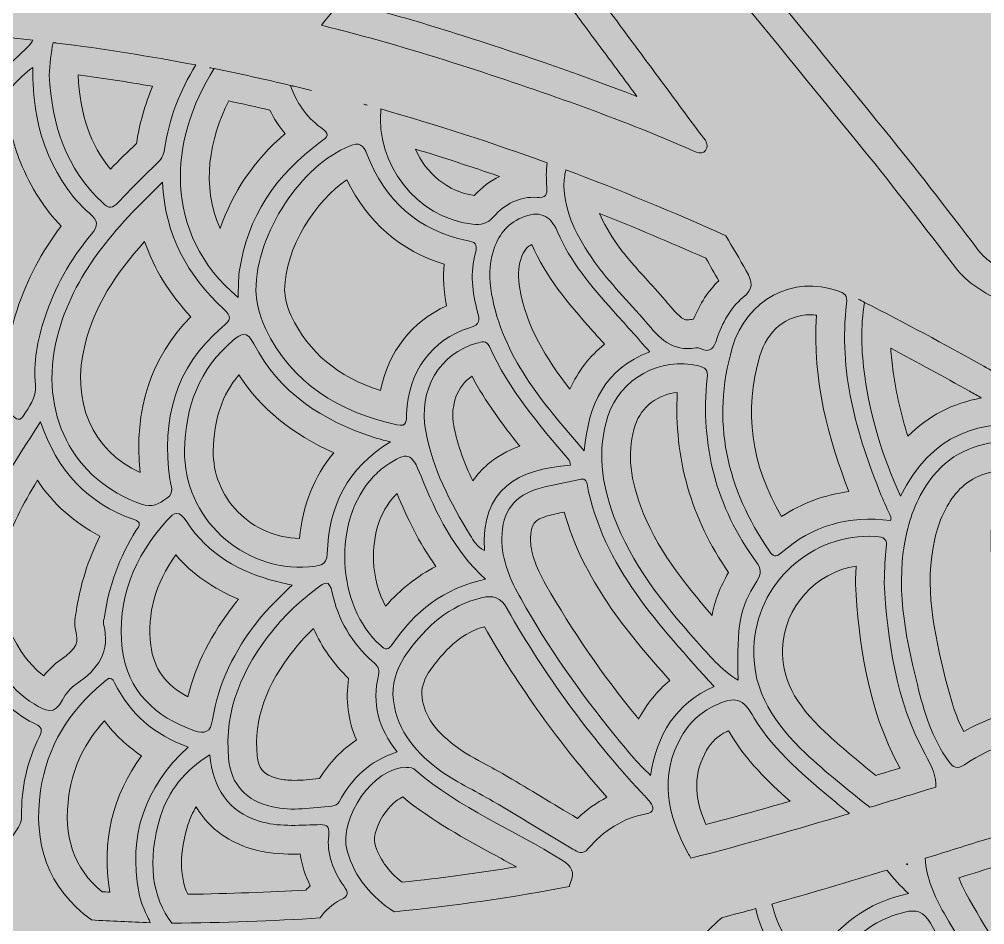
# Model space of a CAD drawing. Extents: x 140 to 2861, y -2860 to -140.
# Drawn here: x 664 to 1202, y -1468 to -963 of the extents above; entities that cross this region are included whole.
import ezdxf

# ---------------------------------------------------------------- set-up
doc = ezdxf.new("R2010")
doc.units = 0
doc.header["$MEASUREMENT"] = 0
doc.layers.add('Layer 1', color=7, linetype='Continuous')

# ---------------------------------------------------------------- blocks, each defined once
blk = doc.blocks.new('block 3')
at = {"layer": 'Layer 1', "lineweight": 0}
for points, knots in [([(1245.05, -802.22), (1258.26, -782), (1254.82, -757.14), (1237.07, -744.4), (1230.6, -739.76), (1223.27, -737.31), (1215.87, -737.31), (1209.49, -737.31), (1203.24, -739.11), (1197.4, -742.53), (1197.72, -742.06), (1198.09, -741.6), (1198.5, -741.13), (1207.3, -731.17), (1219.11, -726.33), (1234.6, -726.33), (1236.4, -726.33), (1238.27, -726.4), (1240.14, -726.52), (1265.42, -728.29), (1288.8, -739.07), (1311.62, -759.49), (1347.2, -791.31), (1370.95, -834.49), (1384.09, -891.32), (1354.89, -895.81), (1331.9, -906.9), (1313.92, -925.14), (1298.58, -940.72), (1287.14, -960.19), (1278.95, -984.65), (1265.64, -1024.4), (1270.2, -1065.29), (1292.9, -1109.63), (1304.15, -1131.66), (1319.16, -1151.1), (1333.66, -1169.91), (1335.31, -1172.04), (1336.95, -1174.17), (1338.61, -1176.33), (1337.76, -1176.61), (1336.91, -1176.91), (1336.06, -1177.21), (1335.46, -1177.43), (1334.75, -1177.69), (1334.12, -1177.89), (1331.6, -1176.1), (1329.12, -1174.57), (1326.71, -1173.08), (1324.45, -1171.68), (1322.33, -1170.37), (1320.51, -1169.04), (1290.29, -1146.96), (1257.19, -1126.53), (1219.36, -1106.58), (1209.94, -1101.58), (1203.43, -1097.87), (1198.91, -1091.98), (1180.04, -1067.27), (1164.24, -1046.7), (1147.2, -1025.71), (1094.67, -961.12), (1041.46, -896.07), (991, -834.45), (1033.22, -802.73), (1078.77, -775.05), (1126.91, -751.84), (1127.35, -773.42), (1135.97, -794.38), (1151.65, -809.37), (1163.81, -821.03), (1179.78, -827.46), (1196.6, -827.46), (1216.7, -827.46), (1234.82, -818.01), (1245.05, -802.22)], [0, 0, 0, 0, 1, 1, 1, 2, 2, 2, 3, 3, 3, 4, 4, 4, 5, 5, 5, 6, 6, 6, 7, 7, 7, 8, 8, 8, 9, 9, 9, 10, 10, 10, 11, 11, 11, 12, 12, 12, 13, 13, 13, 14, 14, 14, 15, 15, 15, 16, 16, 16, 17, 17, 17, 18, 18, 18, 19, 19, 19, 20, 20, 20, 21, 21, 21, 22, 22, 22, 23, 23, 23, 24, 24, 24, 25, 25, 25, 25]), ([(966.8, -949.9), (972.33, -957.35), (977.87, -964.8), (983.4, -972.25), (991.73, -983.46), (1000.21, -994.87), (1008.7, -1006.33), (973.24, -992.54), (938.93, -981.18), (911.21, -972.31), (894.68, -967.01), (877.85, -962.04), (860.95, -957.43), (865.96, -951.47), (871.03, -945.62), (876.11, -939.92), (891.03, -923.21), (906.86, -906.96), (923.33, -891.44), (923.33, -891.44), (933.86, -905.61), (933.86, -905.61), (944.84, -920.38), (955.82, -935.15), (966.8, -949.9)], [0, 0, 0, 0, 1, 1, 1, 2, 2, 2, 3, 3, 3, 4, 4, 4, 5, 5, 5, 6, 6, 6, 7, 7, 7, 8, 8, 8, 8]), ([(729.72, -1032.57), (724.71, -1037.26), (719.85, -1042.03), (715.19, -1046.81), (704.13, -1033.33), (698.36, -1016.41), (697.2, -994.41), (697.2, -994.34), (697.21, -994.27), (697.21, -994.2), (710.98, -996.08), (724.85, -998.23), (738.71, -1000.63), (734.43, -1010.88), (731.42, -1021.57), (729.72, -1032.57)], [0, 0, 0, 0, 1, 1, 1, 2, 2, 2, 3, 3, 3, 4, 4, 4, 5, 5, 5, 5]), ([(776.39, -1079.92), (765.61, -1056.11), (770.48, -1029.69), (781.17, -1008.8), (788.8, -1010.41), (796.43, -1012.1), (803.99, -1013.86), (806.43, -1018.75), (809.29, -1023.1), (812.62, -1026.98), (795.3, -1042.06), (783.18, -1059.77), (776.39, -1079.92)], [0, 0, 0, 0, 1, 1, 1, 2, 2, 2, 3, 3, 3, 4, 4, 4, 4]), ([(663.22, -1125.16), (659.19, -1137.4), (657.18, -1148.84), (657.12, -1159.86), (646.55, -1148.48), (639.82, -1134.22), (636.69, -1116.64), (631.45, -1087.23), (638.9, -1058.8), (660.09, -1027.75), (661.4, -1032.9), (663.01, -1037.82), (664.95, -1042.59), (670.95, -1057.25), (678.46, -1069.09), (687.78, -1078.53), (676.95, -1092.76), (668.7, -1108.42), (663.22, -1125.16)], [0, 0, 0, 0, 1, 1, 1, 2, 2, 2, 3, 3, 3, 4, 4, 4, 5, 5, 5, 6, 6, 6, 6]), ([(917.96, -1061.49), (903.4, -1059.56), (891, -1049.08), (885.2, -1035.63), (900.68, -1040.35), (916.35, -1045.46), (932.09, -1050.9), (926.98, -1053.41), (922.24, -1056.95), (917.96, -1061.49)], [0, 0, 0, 0, 1, 1, 1, 2, 2, 2, 3, 3, 3, 3]), ([(902.61, -1123), (883.32, -1131.63), (870.01, -1148.74), (865.73, -1170.25), (841.79, -1162.45), (825.83, -1149.02), (815.99, -1128.6), (813.42, -1123.31), (812.4, -1117.22), (812.33, -1114.34), (812.37, -1090.7), (829.92, -1064.09), (846.98, -1052.75), (858.41, -1076.31), (876.94, -1092.38), (901.25, -1099.83), (900.51, -1107.06), (900.96, -1114.67), (902.61, -1123)], [0, 0, 0, 0, 1, 1, 1, 2, 2, 2, 3, 3, 3, 4, 4, 4, 5, 5, 5, 6, 6, 6, 6]), ([(1040.25, -1130.41), (1039.65, -1130.47), (1039.05, -1130.56), (1038.47, -1130.67), (1037.85, -1130.79), (1037.28, -1130.85), (1036.79, -1130.85), (1034.07, -1130.85), (1031.21, -1127.97), (1025.79, -1121.49), (1022.14, -1117.15), (1018.36, -1113), (1014.71, -1108.99), (1008.56, -1102.24), (1002.75, -1095.87), (997.88, -1088.99), (993.41, -1082.68), (990.04, -1076.88), (987.74, -1071.53), (1007.52, -1079.34), (1027.36, -1087.68), (1047.02, -1096.44), (1049.44, -1100.52), (1051.92, -1104.74), (1054.31, -1108.98), (1048.47, -1114.66), (1043.76, -1121.85), (1040.25, -1130.41)], [0, 0, 0, 0, 1, 1, 1, 2, 2, 2, 3, 3, 3, 4, 4, 4, 5, 5, 5, 6, 6, 6, 7, 7, 7, 8, 8, 8, 9, 9, 9, 9]), ([(731.79, -1215.94), (705.06, -1203.65), (693.05, -1176.24), (701.08, -1144.38), (706.43, -1123.17), (717.79, -1105.5), (734.27, -1087.18), (739.46, -1102.27), (748.03, -1116.19), (760.1, -1129.18), (737.73, -1151.63), (728.23, -1180.77), (731.79, -1215.94)], [0, 0, 0, 0, 1, 1, 1, 2, 2, 2, 3, 3, 3, 4, 4, 4, 4]), ([(971.33, -1169.45), (957.93, -1152.35), (947.15, -1134.62), (943.42, -1113.48), (942.28, -1107.05), (942.45, -1101.84), (943.92, -1097.12), (945.6, -1091.79), (947.82, -1089.9), (950.05, -1088.83), (957.97, -1106.97), (969.88, -1121.13), (983.48, -1136.42), (983.5, -1136.44), (983.53, -1136.47), (983.55, -1136.5), (985.91, -1139.12), (988.25, -1141.72), (990.66, -1144.42), (982.33, -1150.96), (975.9, -1159.27), (971.33, -1169.45)], [0, 0, 0, 0, 1, 1, 1, 2, 2, 2, 3, 3, 3, 4, 4, 4, 5, 5, 5, 6, 6, 6, 7, 7, 7, 7]), ([(1126.82, -1226.54), (1113.31, -1228.2), (1100.73, -1232.85), (1089.23, -1240.44), (1072.12, -1211.03), (1068.18, -1181.62), (1077.15, -1150.87), (1081.27, -1136.76), (1092.05, -1127.99), (1105.28, -1127.99), (1106.45, -1127.99), (1107.63, -1128.06), (1108.82, -1128.2), (1106.16, -1165.02), (1115.81, -1198.16), (1126.82, -1226.54)], [0, 0, 0, 0, 1, 1, 1, 2, 2, 2, 3, 3, 3, 4, 4, 4, 5, 5, 5, 5]), ([(1159.7, -1195.6), (1155.85, -1183.72), (1153.14, -1171.93), (1151.48, -1160), (1150.82, -1155.27), (1150.38, -1150.84), (1150.15, -1146.64), (1164.8, -1154.37), (1179.51, -1162.38), (1194.09, -1170.58), (1196.28, -1171.81), (1198.48, -1173.06), (1200.71, -1174.33), (1184.68, -1177.21), (1170.98, -1184.32), (1159.7, -1195.6)], [0, 0, 0, 0, 1, 1, 1, 2, 2, 2, 3, 3, 3, 4, 4, 4, 5, 5, 5, 5]), ([(820.59, -1252.62), (807.88, -1252.46), (795.42, -1247.08), (786.33, -1237.82), (777.22, -1228.54), (772.33, -1216.46), (772.56, -1203.79), (772.87, -1186.34), (777.54, -1172.42), (786.81, -1161.52), (799.07, -1180.22), (816.53, -1194.54), (839.69, -1204.87), (828.76, -1217.98), (822.37, -1233.94), (820.59, -1252.62)], [0, 0, 0, 0, 1, 1, 1, 2, 2, 2, 3, 3, 3, 4, 4, 4, 5, 5, 5, 5]), ([(925.57, -1211.29), (922.33, -1214.05), (919.53, -1217.12), (917.16, -1220.5), (912.58, -1211), (908.71, -1200.73), (906.65, -1189.87), (904.45, -1178.21), (908.61, -1167.62), (916.78, -1162.24), (924.33, -1176.45), (933.65, -1189.13), (943.41, -1201.16), (936.49, -1203.68), (930.57, -1207.04), (925.57, -1211.29)], [0, 0, 0, 0, 1, 1, 1, 2, 2, 2, 3, 3, 3, 4, 4, 4, 5, 5, 5, 5]), ([(1059.75, -1271.61), (1054.89, -1279.92), (1052.09, -1286.95), (1050.56, -1295.53), (1034.85, -1277.47), (1019.29, -1257.84), (1010.68, -1234.48), (1004.29, -1217.16), (1003.35, -1202.83), (1007.73, -1189.4), (1011.01, -1179.31), (1020.48, -1172.1), (1031.16, -1171.32), (1029.26, -1207.8), (1038.85, -1241.47), (1059.75, -1271.61)], [0, 0, 0, 0, 1, 1, 1, 2, 2, 2, 3, 3, 3, 4, 4, 4, 5, 5, 5, 5]), ([(1209.24, -1285.74), (1213, -1305.96), (1217.41, -1327.12), (1225.82, -1347.56), (1213.64, -1349.8), (1201.94, -1354.02), (1190.81, -1360.2), (1186.08, -1351.45), (1183.28, -1341.31), (1180.48, -1330.2), (1174.26, -1305.24), (1168.7, -1278.71), (1174.66, -1252.79), (1176.99, -1242.71), (1180.77, -1234.54), (1186.19, -1227.84), (1192.61, -1219.96), (1201.1, -1215.7), (1212.65, -1214.62), (1202.9, -1241.5), (1205.93, -1267.75), (1209.24, -1285.74)], [0, 0, 0, 0, 1, 1, 1, 2, 2, 2, 3, 3, 3, 4, 4, 4, 5, 5, 5, 6, 6, 6, 7, 7, 7, 7]), ([(696.12, -1293.63), (696.12, -1293.63), (696.08, -1293.82), (696.08, -1293.82), (695.63, -1295.72), (694.69, -1299.65), (695.95, -1304.37), (697.27, -1309.52), (697.39, -1313.71), (687.22, -1320.53), (683.8, -1322.85), (680.65, -1325.86), (678.09, -1329.19), (659.05, -1314.83), (648.59, -1283.78), (655.52, -1260.44), (659.67, -1246.5), (666.54, -1233.4), (674.51, -1220.22), (683.53, -1233.56), (695.19, -1243.95), (709.42, -1251.31), (702.82, -1264.37), (698.37, -1278.55), (696.12, -1293.63)], [0, 0, 0, 0, 1, 1, 1, 2, 2, 2, 3, 3, 3, 4, 4, 4, 5, 5, 5, 6, 6, 6, 7, 7, 7, 8, 8, 8, 8]), ([(868.61, -1290.33), (864.66, -1283.22), (862.25, -1274.45), (861.87, -1265.16), (861.28, -1250.87), (865.6, -1237.43), (873.41, -1229.21), (873.98, -1228.62), (874.52, -1228.09), (875.03, -1227.61), (880.47, -1240.73), (887.01, -1254.86), (896.67, -1268.21), (886.26, -1273.56), (876.95, -1280.9), (868.61, -1290.33)], [0, 0, 0, 0, 1, 1, 1, 2, 2, 2, 3, 3, 3, 4, 4, 4, 5, 5, 5, 5]), ([(1009.63, -1353.26), (1009.39, -1352.97), (1009.16, -1352.68), (1008.92, -1352.39), (989.49, -1328.7), (972.35, -1303.83), (957.98, -1278.45), (951.8, -1267.58), (949.31, -1260.1), (949.38, -1252.62), (949.44, -1244.83), (951.57, -1242.01), (958.83, -1240.08), (961.84, -1239.28), (964.92, -1238.6), (968.13, -1237.92), (978.84, -1275.66), (1002.6, -1304.45), (1027.04, -1331.69), (1019.87, -1337.66), (1014.06, -1344.86), (1009.63, -1353.26)], [0, 0, 0, 0, 1, 1, 1, 2, 2, 2, 3, 3, 3, 4, 4, 4, 5, 5, 5, 6, 6, 6, 7, 7, 7, 7]), ([(786.67, -1286.46), (785.97, -1287.31), (785.27, -1288.17), (784.58, -1289.05), (771.37, -1305.93), (762.74, -1322.97), (758.39, -1340.83), (746.07, -1334.42), (739.29, -1325), (737.76, -1312.21), (735.62, -1294.51), (740.3, -1277.59), (751.67, -1261.79), (760.84, -1272.35), (772.55, -1280.6), (786.67, -1286.46)], [0, 0, 0, 0, 1, 1, 1, 2, 2, 2, 3, 3, 3, 4, 4, 4, 5, 5, 5, 5]), ([(1130.46, -1278.12), (1132.27, -1309.72), (1136.63, -1346.59), (1155.21, -1380.43), (1155.24, -1380.47), (1155.26, -1380.52), (1155.29, -1380.56), (1154.26, -1380.88), (1145.31, -1383.62), (1141.86, -1384.67), (1131.7, -1376.6), (1122.37, -1368.92), (1113.53, -1360.58), (1096.34, -1344.37), (1089.25, -1330.48), (1089.81, -1314.14), (1090.6, -1290.81), (1108.41, -1271.41), (1130.84, -1267.97), (1130.82, -1268.39), (1130.8, -1268.82), (1130.78, -1269.26), (1130.7, -1271.39), (1130.6, -1273.72), (1130.46, -1276.31), (1130.42, -1276.91), (1130.42, -1277.52), (1130.46, -1278.12)], [0, 0, 0, 0, 1, 1, 1, 2, 2, 2, 3, 3, 3, 4, 4, 4, 5, 5, 5, 6, 6, 6, 7, 7, 7, 8, 8, 8, 9, 9, 9, 9]), ([(907.32, -1368.2), (895.04, -1358.88), (889.45, -1350.19), (888.72, -1339.19), (888.78, -1334.64), (890.4, -1330.28), (893.76, -1325.56), (903.08, -1312.54), (912.37, -1305.12), (923.63, -1301.8), (942.65, -1335.24), (965.61, -1367.16), (991.96, -1396.82), (986.09, -1399.85), (980.59, -1403.79), (975.5, -1408.6), (961.68, -1400.26), (948.92, -1392.63), (936.69, -1385.37), (932.83, -1383.08), (928.97, -1381), (925.23, -1378.99), (918.73, -1375.49), (912.58, -1372.19), (907.32, -1368.2)], [0, 0, 0, 0, 1, 1, 1, 2, 2, 2, 3, 3, 3, 4, 4, 4, 5, 5, 5, 6, 6, 6, 7, 7, 7, 8, 8, 8, 8]), ([(852.38, -1364.9), (844.26, -1370.33), (837.38, -1377.5), (831.79, -1386.35), (831.67, -1386.37), (831.56, -1386.38), (831.45, -1386.39), (826.56, -1386.91), (821.94, -1387.41), (817.61, -1387.41), (814.37, -1387.41), (811.57, -1387.13), (809.03, -1386.55), (799.83, -1384.46), (797.67, -1380.28), (797.05, -1373.76), (795.08, -1353.42), (801.81, -1334.37), (818.19, -1313.85), (821.22, -1310.06), (824.64, -1306.39), (828.48, -1302.78), (833.01, -1313.24), (839.54, -1322.58), (848.01, -1330.67), (846.14, -1342.52), (847.61, -1353.97), (852.38, -1364.9)], [0, 0, 0, 0, 1, 1, 1, 2, 2, 2, 3, 3, 3, 4, 4, 4, 5, 5, 5, 6, 6, 6, 7, 7, 7, 8, 8, 8, 9, 9, 9, 9]), ([(714.84, -1449.74), (713.42, -1449.66), (711.99, -1449.59), (710.56, -1449.51), (694.72, -1436.45), (688.69, -1418.7), (692.13, -1395.4), (694.44, -1379.83), (701.06, -1366.07), (711.88, -1354.33), (717.63, -1361.96), (724.55, -1368.46), (732.61, -1373.78), (716.2, -1395.9), (710.23, -1421.35), (714.84, -1449.74)], [0, 0, 0, 0, 1, 1, 1, 2, 2, 2, 3, 3, 3, 4, 4, 4, 5, 5, 5, 5]), ([(1058.58, -1360.32), (1058.98, -1360.13), (1059.34, -1359.96), (1059.68, -1359.81), (1059.89, -1360.15), (1060.11, -1360.52), (1060.36, -1360.92), (1069.55, -1376.27), (1081.57, -1388.15), (1093.99, -1399.01), (1077.33, -1403.85), (1061.92, -1408.16), (1047.09, -1412.1), (1040.14, -1396.07), (1040.34, -1383.05), (1047.5, -1370.69), (1050.26, -1365.93), (1053.88, -1362.54), (1058.58, -1360.32)], [0, 0, 0, 0, 1, 1, 1, 2, 2, 2, 3, 3, 3, 4, 4, 4, 5, 5, 5, 6, 6, 6, 6]), ([(930.34, -1429.53), (934.14, -1431.58), (937.85, -1433.59), (941.5, -1435.61), (920.91, -1439.04), (899.82, -1441.86), (877.74, -1444.14), (869.79, -1437.92), (864.93, -1430.93), (862.58, -1422.46), (861.63, -1419.04), (863.72, -1411.46), (868.87, -1404.69), (872.49, -1399.93), (876.03, -1397.55), (878.16, -1396.67), (894.58, -1410.17), (912.74, -1420), (930.34, -1429.53)], [0, 0, 0, 0, 1, 1, 1, 2, 2, 2, 3, 3, 3, 4, 4, 4, 5, 5, 5, 6, 6, 6, 6]), ([(763, -1402.15), (770.9, -1415.54), (782.88, -1422.16), (793.27, -1425.41), (802.04, -1428.16), (810.44, -1428.52), (816.77, -1428.52), (818.22, -1428.52), (819.65, -1428.49), (821.07, -1428.46), (821.85, -1434.44), (823.72, -1440.39), (826.65, -1446.26), (825.8, -1446.99), (824.98, -1447.76), (824.2, -1448.54), (803.62, -1449.75), (781.93, -1450.53), (758.34, -1450.92), (753.64, -1440.7), (753.65, -1427.49), (758.46, -1412.2), (759.61, -1408.56), (761.11, -1405.22), (763, -1402.15)], [0, 0, 0, 0, 1, 1, 1, 2, 2, 2, 3, 3, 3, 4, 4, 4, 5, 5, 5, 6, 6, 6, 7, 7, 7, 8, 8, 8, 8]), ([(1255.66, -1498.74), (1247.65, -1502.88), (1239.72, -1507.07), (1231.9, -1511.28), (1217.67, -1492.52), (1204.87, -1473.16), (1193.77, -1453.57), (1191.27, -1449.18), (1189.38, -1445.32), (1188.03, -1441.79), (1189.17, -1441.43), (1190.31, -1441.08), (1191.45, -1440.72), (1198.21, -1438.61), (1204.97, -1436.51), (1211.73, -1434.41), (1222.71, -1458.99), (1239.15, -1479.9), (1255.66, -1498.74)], [0, 0, 0, 0, 1, 1, 1, 2, 2, 2, 3, 3, 3, 4, 4, 4, 5, 5, 5, 6, 6, 6, 6])]:
    blk.add_open_spline(points, degree=3, knots=knots, dxfattribs=at)
blk = doc.blocks.new('block 5')
at = {"layer": 'Layer 1', "lineweight": 0}
for points, knots in [([(1162.72, -797.82), (1183.43, -817.68), (1217.36, -815.53), (1231.65, -793.48), (1240.26, -780.3), (1238.61, -765.2), (1227.73, -757.4), (1217.24, -749.87), (1205.1, -752.75), (1195.08, -765.97), (1191, -771.31), (1188.81, -770.12), (1185.51, -765.66), (1177.21, -754.55), (1177.21, -741.07), (1186.51, -730.54), (1201.07, -714.06), (1220.43, -709.14), (1241.26, -710.56), (1272.65, -712.75), (1299.31, -727.01), (1322.29, -747.56), (1366.36, -786.98), (1389.22, -838.08), (1401.28, -894.95), (1403.28, -904.4), (1397.75, -905.63), (1390.95, -906.51), (1365.98, -909.66), (1343.38, -918.04), (1325.32, -936.37), (1310.42, -951.51), (1300.85, -969.64), (1294.13, -989.73), (1280.83, -1029.42), (1288.98, -1066.85), (1307.15, -1102.35), (1319.02, -1125.59), (1335.62, -1146.15), (1351.57, -1166.94), (1365.13, -1184.53), (1364.86, -1184.69), (1344.19, -1191.33), (1338.2, -1193.25), (1332.47, -1196.56), (1326.13, -1191.87), (1321.33, -1188.26), (1315.91, -1185.49), (1311.07, -1181.96), (1279.56, -1158.94), (1246.33, -1138.89), (1211.87, -1120.71), (1202.38, -1115.68), (1193.04, -1110.61), (1186.2, -1101.7), (1169.29, -1079.56), (1152.35, -1057.43), (1134.79, -1035.8), (1079.4, -967.7), (1023.79, -899.75), (968.16, -831.81), (1023.07, -788.77), (1083.42, -752.84), (1147.75, -724.65), (1138, -749.14), (1142.95, -778.91), (1162.72, -797.82)], [0, 0, 0, 0, 1, 1, 1, 2, 2, 2, 3, 3, 3, 4, 4, 4, 5, 5, 5, 6, 6, 6, 7, 7, 7, 8, 8, 8, 9, 9, 9, 10, 10, 10, 11, 11, 11, 12, 12, 12, 13, 13, 13, 14, 14, 14, 15, 15, 15, 16, 16, 16, 17, 17, 17, 18, 18, 18, 19, 19, 19, 20, 20, 20, 21, 21, 21, 22, 22, 22, 22]), ([(925.56, -867.63), (943.59, -891.88), (961.61, -916.13), (979.64, -940.36), (1000.66, -968.68), (1021.72, -996.92), (1042.62, -1025.31), (1045.04, -1028.62), (1049.88, -1032.65), (1046.96, -1036.42), (1044.5, -1039.61), (1039.47, -1036.26), (1035.86, -1034.69), (993.59, -1016.55), (950.14, -1001.57), (906.34, -987.54), (881.99, -979.75), (857.49, -972.79), (832.85, -966.63), (842.91, -953.87), (853.34, -941.4), (864.18, -929.26), (883.56, -907.55), (904.06, -887), (925.56, -867.63)], [0, 0, 0, 0, 1, 1, 1, 2, 2, 2, 3, 3, 3, 4, 4, 4, 5, 5, 5, 6, 6, 6, 7, 7, 7, 8, 8, 8, 8]), ([(668.31, -979.59), (647.76, -998.11), (631.66, -1019.97), (621.09, -1045.56), (618.36, -1052.17), (616.06, -1052.05), (611.33, -1047.75), (590.97, -1029.23), (586.47, -1005.41), (590.01, -979.82), (590.55, -976.06), (591.24, -972.37), (592.08, -968.76), (618.71, -969.76), (645.34, -971.95), (671.96, -974.98), (671, -976.63), (669.89, -978.17), (668.31, -979.59)], [0, 0, 0, 0, 1, 1, 1, 2, 2, 2, 3, 3, 3, 4, 4, 4, 5, 5, 5, 6, 6, 6, 6]), ([(745.42, -1035.73), (744.89, -1039.22), (743.39, -1041.64), (740.81, -1044.1), (733.51, -1050.94), (726.41, -1058.05), (719.61, -1065.39), (716.42, -1068.81), (714.42, -1068.92), (710.96, -1065.66), (690.6, -1046.52), (682.53, -1022.35), (681.18, -994.5), (681.41, -988.2), (682.14, -982.17), (683.26, -976.29), (683.91, -976.36), (684.6, -976.44), (685.29, -976.52), (711.42, -979.74), (737.24, -983.86), (762.79, -988.77), (753.88, -1003.07), (747.96, -1018.7), (745.42, -1035.73)], [0, 0, 0, 0, 1, 1, 1, 2, 2, 2, 3, 3, 3, 4, 4, 4, 5, 5, 5, 6, 6, 6, 7, 7, 7, 8, 8, 8, 8]), ([(703.55, -1071.38), (708.35, -1075.53), (708.66, -1078.22), (704.62, -1083.06), (692.94, -1097.09), (684.1, -1112.8), (678.42, -1130.17), (674.46, -1142.19), (672.31, -1154.6), (673.42, -1167.13), (674.04, -1174.51), (670, -1179.19), (666.58, -1184.42), (664.05, -1188.38), (661.7, -1184.73), (659.78, -1183.38), (637.81, -1167.59), (625.59, -1145.54), (620.94, -1119.45), (613.64, -1078.45), (628.39, -1043.49), (652.14, -1011.33), (657.55, -1003.99), (663.24, -996.77), (671.92, -990.08), (671.92, -1007.18), (673.92, -1022.2), (679.76, -1036.53), (685.22, -1049.86), (692.59, -1061.97), (703.55, -1071.38)], [0, 0, 0, 0, 1, 1, 1, 2, 2, 2, 3, 3, 3, 4, 4, 4, 5, 5, 5, 6, 6, 6, 7, 7, 7, 8, 8, 8, 9, 9, 9, 10, 10, 10, 10]), ([(770.51, -990.27), (771.4, -990.43), (772.24, -990.58), (773.13, -990.77), (773.13, -990.77), (773.13, -990.81), (773.09, -990.81), (787.34, -993.65), (801.48, -996.77), (815.51, -1000.15), (815.51, -1000.15), (815.51, -1000.11), (815.51, -1000.11), (819.43, -1001.07), (823.34, -1001.99), (827.22, -1002.99), (823.34, -1002.03), (819.43, -1001.07), (815.51, -1000.15), (818.89, -1009.44), (824.07, -1017.59), (832.45, -1023.55), (837.71, -1027.23), (836.75, -1028.5), (832.14, -1031.84), (807.59, -1049.86), (791.38, -1073.34), (787.07, -1104.08), (786.5, -1108.38), (786.61, -1112.84), (786.34, -1118.29), (744, -1082.68), (747.77, -1030.04), (773.09, -990.81), (772.24, -990.62), (771.4, -990.46), (770.51, -990.27)], [0, 0, 0, 0, 1, 1, 1, 2, 2, 2, 3, 3, 3, 4, 4, 4, 5, 5, 5, 6, 6, 6, 7, 7, 7, 8, 8, 8, 9, 9, 9, 10, 10, 10, 11, 11, 11, 12, 12, 12, 12]), ([(856.5, -1010.67), (856.5, -1010.67), (856.5, -1010.64), (856.5, -1010.64), (857.11, -1010.81), (857.74, -1010.99), (858.37, -1011.18), (857.75, -1011.02), (857.13, -1010.84), (856.5, -1010.67)], [0, 0, 0, 0, 1, 1, 1, 2, 2, 2, 3, 3, 3, 3]), ([(958.47, -1056.86), (958.82, -1061.2), (957.67, -1062.81), (953.06, -1062.54), (943.22, -1061.93), (935.07, -1066.27), (928.77, -1073.38), (925.28, -1077.3), (921.63, -1077.99), (916.98, -1077.49), (885.43, -1073.99), (862.92, -1043.33), (865.95, -1013.29), (897.27, -1022.16), (928.2, -1032.27), (958.7, -1043.37), (958.01, -1047.75), (958.05, -1052.36), (958.47, -1056.86)], [0, 0, 0, 0, 1, 1, 1, 2, 2, 2, 3, 3, 3, 4, 4, 4, 5, 5, 5, 6, 6, 6, 6]), ([(858.35, -1038.8), (868.34, -1064.43), (886.59, -1080.99), (913.94, -1086.56), (918.28, -1087.44), (920.09, -1088.29), (918.67, -1093.44), (915.63, -1104.42), (916.9, -1115.49), (919.82, -1126.4), (920.97, -1130.67), (921.55, -1133.43), (915.4, -1135.28), (894.23, -1141.62), (881.21, -1159.94), (880.29, -1183.03), (880.13, -1186.76), (880.86, -1190.64), (874.83, -1189.3), (842.59, -1182.07), (816.47, -1166.44), (801.6, -1135.58), (797.79, -1127.75), (796.41, -1119.18), (796.33, -1114.49), (796.3, -1082.18), (822.11, -1044.49), (848.32, -1034), (854.16, -1031.69), (856.08, -1033), (858.35, -1038.8)], [0, 0, 0, 0, 1, 1, 1, 2, 2, 2, 3, 3, 3, 4, 4, 4, 5, 5, 5, 6, 6, 6, 7, 7, 7, 8, 8, 8, 9, 9, 9, 10, 10, 10, 10]), ([(1067.75, -1118.41), (1060.6, -1124.29), (1056.1, -1132.59), (1053.26, -1141.42), (1051.68, -1146.27), (1049.73, -1149.57), (1043.96, -1146.76), (1043.23, -1146.42), (1042.27, -1146.23), (1041.5, -1146.38), (1028.29, -1148.92), (1021.02, -1140.73), (1013.53, -1131.78), (1004.08, -1120.52), (993.36, -1110.3), (984.83, -1098.24), (975.38, -1084.91), (968.23, -1070.61), (968, -1056.2), (968, -1053.09), (968.35, -1050.06), (969, -1047.18), (999.09, -1058.43), (1028.79, -1070.69), (1058.18, -1083.91), (1062.06, -1090.4), (1065.9, -1096.89), (1069.59, -1103.5), (1073.09, -1109.73), (1073.85, -1113.38), (1067.75, -1118.41)], [0, 0, 0, 0, 1, 1, 1, 2, 2, 2, 3, 3, 3, 4, 4, 4, 5, 5, 5, 6, 6, 6, 7, 7, 7, 8, 8, 8, 9, 9, 9, 10, 10, 10, 10]), ([(777.55, -1134.85), (751.11, -1157.22), (743.7, -1186.57), (748.38, -1219.84), (748.88, -1223.53), (751.19, -1226.95), (746.69, -1230.22), (742.24, -1233.44), (738.59, -1235.6), (732.48, -1233.44), (694.21, -1220.07), (674.92, -1182.73), (685.56, -1140.46), (694.44, -1105.31), (717.65, -1079.64), (744.35, -1054.05), (745.46, -1084.06), (758.53, -1106.11), (778.2, -1124.71), (782.85, -1129.09), (782.66, -1130.55), (777.55, -1134.85)], [0, 0, 0, 0, 1, 1, 1, 2, 2, 2, 3, 3, 3, 4, 4, 4, 5, 5, 5, 6, 6, 6, 7, 7, 7, 7]), ([(995.44, -1125.79), (1002.08, -1133.16), (1008.69, -1140.58), (1015.8, -1148.57), (990.75, -1158.14), (981.6, -1177.58), (979.34, -1203.78), (955.63, -1176.58), (933.81, -1151.07), (927.66, -1116.26), (926.24, -1108.19), (926.2, -1100.2), (928.66, -1092.32), (931.27, -1084.02), (936, -1077.41), (944.3, -1073.88), (954.06, -1069.69), (960.28, -1072.07), (964.39, -1081.68), (971.61, -1098.62), (983.41, -1112.26), (995.44, -1125.79)], [0, 0, 0, 0, 1, 1, 1, 2, 2, 2, 3, 3, 3, 4, 4, 4, 5, 5, 5, 6, 6, 6, 7, 7, 7, 7]), ([(1144.86, -1228.6), (1146.51, -1232.71), (1148.47, -1236.75), (1150.24, -1240.82), (1150.39, -1241.21), (1150.08, -1241.82), (1149.97, -1242.67), (1126.95, -1239.55), (1106.51, -1245.35), (1088.99, -1260.72), (1085.96, -1263.37), (1084.38, -1262.41), (1082.46, -1259.65), (1058.72, -1224.95), (1049.88, -1187.22), (1061.79, -1146.38), (1069.78, -1119.02), (1095.68, -1106.04), (1120.65, -1114.61), (1124.3, -1115.87), (1126.07, -1117.22), (1125.53, -1121.6), (1120.88, -1159.25), (1130.91, -1194.29), (1144.86, -1228.6)], [0, 0, 0, 0, 1, 1, 1, 2, 2, 2, 3, 3, 3, 4, 4, 4, 5, 5, 5, 6, 6, 6, 7, 7, 7, 8, 8, 8, 8]), ([(1201.95, -1156.64), (1210.06, -1161.21), (1218.13, -1165.86), (1226.12, -1170.55), (1226.73, -1170.89), (1227.31, -1171.28), (1227.93, -1171.62), (1227.31, -1171.28), (1226.73, -1170.93), (1226.12, -1170.59), (1228.5, -1176.77), (1231.38, -1182.8), (1234.57, -1190.22), (1199.72, -1184.88), (1172.56, -1194.83), (1155.62, -1228.99), (1145.32, -1206.51), (1138.79, -1184.92), (1135.64, -1162.21), (1133.72, -1148.42), (1133.14, -1134.74), (1135.56, -1121.06), (1134.39, -1120.45), (1133.21, -1119.84), (1132.04, -1119.24), (1133.22, -1119.83), (1134.39, -1120.42), (1135.56, -1121.02), (1135.56, -1121.02), (1135.56, -1121.06), (1135.56, -1121.06), (1157.88, -1132.43), (1180.01, -1144.31), (1201.95, -1156.64)], [0, 0, 0, 0, 1, 1, 1, 2, 2, 2, 3, 3, 3, 4, 4, 4, 5, 5, 5, 6, 6, 6, 7, 7, 7, 8, 8, 8, 9, 9, 9, 10, 10, 10, 11, 11, 11, 11]), ([(861.69, -1196.21), (864.49, -1197.14), (867.38, -1197.75), (871.29, -1198.83), (847.24, -1213.43), (836.71, -1234.6), (836.1, -1261.22), (835.95, -1267.99), (830.72, -1268.06), (826, -1268.45), (788.61, -1271.25), (755.88, -1240.94), (756.57, -1203.51), (756.99, -1179.46), (764.6, -1158.1), (783.73, -1142.15), (788.11, -1138.47), (791.15, -1136.43), (795.14, -1144.11), (809.28, -1171.35), (833.26, -1186.84), (861.69, -1196.21)], [0, 0, 0, 0, 1, 1, 1, 2, 2, 2, 3, 3, 3, 4, 4, 4, 5, 5, 5, 6, 6, 6, 7, 7, 7, 7]), ([(923.66, -1259.38), (919.21, -1257.03), (917.52, -1253.77), (915.71, -1250.81), (904.61, -1232.71), (894.92, -1213.93), (890.93, -1192.83), (886.59, -1169.82), (898.84, -1149.15), (919.48, -1143.81), (922.2, -1143.11), (924.82, -1141.96), (926.47, -1145.65), (937.15, -1169.63), (954.06, -1189.26), (970.85, -1208.97), (971.15, -1209.35), (971.15, -1209.97), (971.69, -1211.85), (942.53, -1213.85), (921.51, -1225.03), (923.66, -1259.38)], [0, 0, 0, 0, 1, 1, 1, 2, 2, 2, 3, 3, 3, 4, 4, 4, 5, 5, 5, 6, 6, 6, 7, 7, 7, 7]), ([(1075.08, -1265.56), (1077.93, -1269.45), (1078.31, -1272.02), (1075.58, -1276.36), (1065.59, -1292.31), (1064.44, -1299.76), (1065.06, -1331.65), (1055.22, -1325.54), (1048.65, -1317.59), (1041.89, -1309.9), (1023.25, -1288.73), (1005.58, -1266.91), (995.67, -1240.01), (988.98, -1221.88), (986.37, -1203.32), (992.52, -1184.46), (999.32, -1163.52), (1021.68, -1151.22), (1043.04, -1156.45), (1046.84, -1157.37), (1048.34, -1158.71), (1047.84, -1163.25), (1043.85, -1200.79), (1052.84, -1235.02), (1075.08, -1265.56)], [0, 0, 0, 0, 1, 1, 1, 2, 2, 2, 3, 3, 3, 4, 4, 4, 5, 5, 5, 6, 6, 6, 7, 7, 7, 8, 8, 8, 8]), ([(728.4, -1242.09), (732.78, -1243.63), (731.36, -1245.47), (729.67, -1248.08), (720.22, -1262.8), (714.46, -1278.94), (711.92, -1296.19), (711.73, -1297.57), (711.08, -1299.07), (711.42, -1300.3), (715.38, -1315.63), (708.31, -1325.66), (696.21, -1333.76), (693.09, -1335.88), (690.21, -1339.1), (688.56, -1342.49), (684.14, -1351.44), (678.92, -1348.82), (672.65, -1344.87), (645.72, -1327.92), (630.77, -1287.54), (640.19, -1255.88), (647.49, -1231.33), (661.63, -1210.35), (676.23, -1187.65), (685.64, -1215.12), (702.55, -1233.06), (728.4, -1242.09)], [0, 0, 0, 0, 1, 1, 1, 2, 2, 2, 3, 3, 3, 4, 4, 4, 5, 5, 5, 6, 6, 6, 7, 7, 7, 8, 8, 8, 9, 9, 9, 9]), ([(1224.97, -1282.82), (1229.69, -1308.21), (1235.23, -1333.53), (1247.79, -1356.59), (1250.09, -1360.85), (1248.75, -1361.62), (1244.49, -1361.7), (1225.08, -1362.12), (1207.29, -1368), (1191.19, -1378.68), (1187.01, -1381.44), (1185.16, -1380.41), (1182.55, -1376.91), (1172.94, -1364.15), (1168.76, -1349.17), (1164.95, -1334.07), (1158, -1306.14), (1152.43, -1278.05), (1159.07, -1249.2), (1161.72, -1237.71), (1166.3, -1226.99), (1173.79, -1217.73), (1184.97, -1204.01), (1199.99, -1198.67), (1217.21, -1198.37), (1218.32, -1198.37), (1219.43, -1198.33), (1220.55, -1198.4), (1236.26, -1199.48), (1236.49, -1199.94), (1230.15, -1214), (1220.13, -1236.29), (1220.7, -1259.65), (1224.97, -1282.82)], [0, 0, 0, 0, 1, 1, 1, 2, 2, 2, 3, 3, 3, 4, 4, 4, 5, 5, 5, 6, 6, 6, 7, 7, 7, 8, 8, 8, 9, 9, 9, 10, 10, 10, 11, 11, 11, 11]), ([(924.28, -1275.36), (900.84, -1280.24), (884.67, -1293.46), (872.22, -1311.75), (869.99, -1315.05), (868.6, -1314.74), (865.88, -1312.36), (840.98, -1290.19), (838.83, -1242.32), (861.84, -1218.15), (863.96, -1215.96), (866.26, -1213.85), (868.76, -1212.16), (880.94, -1203.82), (882.86, -1204.47), (888.35, -1217.92), (896.85, -1238.82), (906.45, -1258.99), (924.28, -1275.36)], [0, 0, 0, 0, 1, 1, 1, 2, 2, 2, 3, 3, 3, 4, 4, 4, 5, 5, 5, 6, 6, 6, 6]), ([(1051.68, -1335.11), (1030.28, -1344.75), (1019.76, -1361.73), (1016.3, -1384.63), (1008.5, -1377.64), (1002.62, -1369.96), (996.55, -1362.54), (976.92, -1338.6), (959.32, -1313.28), (944.07, -1286.35), (938.11, -1275.86), (933.27, -1264.91), (933.38, -1252.5), (933.5, -1237.56), (940.34, -1228.45), (954.75, -1224.61), (961.74, -1222.76), (968.89, -1221.49), (975.92, -1219.88), (978.3, -1219.34), (980.18, -1218.96), (980.84, -1222.26), (989.86, -1268.72), (1021.06, -1301.18), (1051.68, -1335.11)], [0, 0, 0, 0, 1, 1, 1, 2, 2, 2, 3, 3, 3, 4, 4, 4, 5, 5, 5, 6, 6, 6, 7, 7, 7, 8, 8, 8, 8]), ([(797.18, -1298.91), (784.46, -1315.17), (775.24, -1333.07), (772.17, -1353.63), (771.09, -1360.74), (767.75, -1361.7), (762.06, -1359.74), (740.05, -1352.13), (724.68, -1337.45), (721.87, -1314.13), (718.57, -1286.81), (728.44, -1262.8), (746.81, -1242.4), (750.92, -1237.86), (753.57, -1236.79), (757.76, -1243.32), (769.52, -1261.53), (787.3, -1271.44), (807.94, -1276.63), (810.32, -1277.24), (812.74, -1277.78), (816.5, -1278.67), (809.09, -1285.81), (802.67, -1291.88), (797.18, -1298.91)], [0, 0, 0, 0, 1, 1, 1, 2, 2, 2, 3, 3, 3, 4, 4, 4, 5, 5, 5, 6, 6, 6, 7, 7, 7, 8, 8, 8, 8]), ([(1169.26, -1372.76), (1173.14, -1379.87), (1175.71, -1385.59), (1175.21, -1391.2), (1162.99, -1394.93), (1150.74, -1398.7), (1138.52, -1402.42), (1126.22, -1392.74), (1113.97, -1382.98), (1102.56, -1372.22), (1085.65, -1356.28), (1072.97, -1338.37), (1073.82, -1313.59), (1075.05, -1277.59), (1105.86, -1249.39), (1141.82, -1251.54), (1146.39, -1251.81), (1148.35, -1252.92), (1147.62, -1257.92), (1146.86, -1263.37), (1146.89, -1268.98), (1146.43, -1277.21), (1148.24, -1308.67), (1152.7, -1342.6), (1169.26, -1372.76)], [0, 0, 0, 0, 1, 1, 1, 2, 2, 2, 3, 3, 3, 4, 4, 4, 5, 5, 5, 6, 6, 6, 7, 7, 7, 8, 8, 8, 8]), ([(861.27, -1321.12), (863.65, -1323.24), (865.61, -1325.12), (864.69, -1328.81), (860.88, -1344.44), (864.65, -1358.47), (875.06, -1371.61), (860, -1376.41), (849.78, -1386.13), (842.71, -1399.39), (841.86, -1400.96), (840.56, -1401.58), (838.67, -1401.73), (827.61, -1402.77), (816.66, -1404.69), (805.48, -1402.15), (790.95, -1398.85), (782.54, -1390.09), (781.12, -1375.3), (778.47, -1347.79), (789.03, -1324.73), (805.71, -1303.83), (812.89, -1294.88), (821.31, -1287.2), (830.41, -1280.28), (834.68, -1277.05), (837.18, -1275.17), (838.83, -1282.85), (842.09, -1297.88), (849.62, -1310.83), (861.27, -1321.12)], [0, 0, 0, 0, 1, 1, 1, 2, 2, 2, 3, 3, 3, 4, 4, 4, 5, 5, 5, 6, 6, 6, 7, 7, 7, 8, 8, 8, 9, 9, 9, 10, 10, 10, 10]), ([(928.5, -1399.12), (918.25, -1393.01), (907.22, -1388.21), (897.65, -1380.95), (883.82, -1370.46), (873.72, -1357.78), (872.72, -1339.64), (872.68, -1330.84), (875.87, -1323.12), (880.75, -1316.24), (891.2, -1301.64), (903.99, -1290.04), (922.09, -1285.66), (928.43, -1284.12), (932.77, -1285.39), (936.38, -1291.85), (957.21, -1328.85), (982.26, -1362.85), (1011.07, -1394.09), (1012.8, -1395.93), (1014.68, -1397.62), (1016.11, -1399.66), (1018.18, -1402.65), (1018.49, -1405.23), (1013.76, -1406.11), (1000.62, -1408.53), (990.06, -1415.49), (981.49, -1425.48), (978.34, -1429.16), (975.84, -1427.47), (972.88, -1425.71), (958.13, -1416.79), (943.34, -1407.92), (928.5, -1399.12)], [0, 0, 0, 0, 1, 1, 1, 2, 2, 2, 3, 3, 3, 4, 4, 4, 5, 5, 5, 6, 6, 6, 7, 7, 7, 8, 8, 8, 9, 9, 9, 10, 10, 10, 11, 11, 11, 11]), ([(665.74, -1407.26), (665.78, -1409.57), (665.24, -1411.57), (663.93, -1413.53), (656.13, -1425.21), (650.33, -1437.85), (647.06, -1451.45), (645.57, -1457.71), (642.72, -1458.13), (637.65, -1455.79), (618.13, -1446.84), (606.99, -1431.2), (602.65, -1410.76), (596.23, -1380.56), (603.49, -1352.21), (616.06, -1324.85), (619.94, -1316.4), (623.74, -1307.75), (630.51, -1299.95), (635.08, -1314.59), (641.61, -1327.39), (651.25, -1338.49), (657.55, -1345.67), (664.62, -1351.94), (673.38, -1355.97), (676.96, -1357.62), (677.49, -1359.31), (675.73, -1362.93), (668.85, -1376.87), (665.39, -1391.67), (665.74, -1407.26)], [0, 0, 0, 0, 1, 1, 1, 2, 2, 2, 3, 3, 3, 4, 4, 4, 5, 5, 5, 6, 6, 6, 7, 7, 7, 8, 8, 8, 9, 9, 9, 10, 10, 10, 10]), ([(676.3, -1393.05), (679.92, -1368.73), (692.06, -1348.71), (711.19, -1333.07), (713.15, -1331.46), (715.26, -1328.46), (717.53, -1333.03), (726.02, -1350.32), (739.58, -1362.08), (758.49, -1368.84), (734.09, -1391.59), (725.18, -1418.21), (731.09, -1449.8), (732.09, -1455.1), (734.17, -1459.94), (736.55, -1464.63), (736.97, -1465.47), (737.24, -1466.13), (737.36, -1466.74), (726.56, -1466.32), (715.72, -1465.86), (704.74, -1465.2), (679.95, -1447.38), (672, -1422.21), (676.3, -1393.05)], [0, 0, 0, 0, 1, 1, 1, 2, 2, 2, 3, 3, 3, 4, 4, 4, 5, 5, 5, 6, 6, 6, 7, 7, 7, 8, 8, 8, 8]), ([(1036.97, -1427.78), (1025.75, -1407.11), (1020.68, -1385.06), (1033.67, -1362.66), (1037.97, -1355.24), (1044, -1349.52), (1051.72, -1345.87), (1063.79, -1340.14), (1067.4, -1341.52), (1074.08, -1352.71), (1085.61, -1371.95), (1102.94, -1385.67), (1119.69, -1399.85), (1122.11, -1401.89), (1124.57, -1403.88), (1127.07, -1405.88), (1097.79, -1414.72), (1068.4, -1423.17), (1038.78, -1430.82), (1038.2, -1429.78), (1037.55, -1428.82), (1036.97, -1427.78)], [0, 0, 0, 0, 1, 1, 1, 2, 2, 2, 3, 3, 3, 4, 4, 4, 5, 5, 5, 6, 6, 6, 7, 7, 7, 7]), ([(770.63, -1373.11), (772.36, -1391.82), (780.89, -1404.77), (798.06, -1410.15), (808.47, -1413.41), (819.62, -1412.45), (830.45, -1412.14), (835.06, -1412.03), (837.6, -1411.88), (836.87, -1418.02), (835.68, -1428.4), (839.37, -1437.85), (845.24, -1446.22), (847.9, -1449.99), (848.24, -1451.68), (843.55, -1454.06), (838.9, -1456.44), (834.79, -1459.86), (832.1, -1464.09), (805.67, -1465.78), (778.28, -1466.7), (749.5, -1467.05), (738.66, -1452.95), (735.28, -1432.55), (743.2, -1407.42), (747.65, -1393.2), (756.41, -1381.87), (770.63, -1373.11)], [0, 0, 0, 0, 1, 1, 1, 2, 2, 2, 3, 3, 3, 4, 4, 4, 5, 5, 5, 6, 6, 6, 7, 7, 7, 8, 8, 8, 9, 9, 9, 9]), ([(873.33, -1460.67), (860.92, -1452.45), (851.35, -1441.84), (847.17, -1426.74), (842.09, -1408.49), (862.23, -1379.87), (880.09, -1380.25), (882.13, -1380.06), (883.94, -1380.56), (885.51, -1381.94), (909.95, -1403.04), (939.95, -1415.06), (967, -1431.97), (972.57, -1435.47), (973.96, -1438.31), (971.69, -1444.38), (971.42, -1445.11), (971.23, -1445.8), (971, -1446.53), (939.19, -1452.76), (906.91, -1457.37), (873.33, -1460.67)], [0, 0, 0, 0, 1, 1, 1, 2, 2, 2, 3, 3, 3, 4, 4, 4, 5, 5, 5, 6, 6, 6, 7, 7, 7, 7]), ([(1221.2, -1414.72), (1232.77, -1449.41), (1256.82, -1476.35), (1281.45, -1503.55), (1263.31, -1512.66), (1245.37, -1522.07), (1227.62, -1531.83), (1209.91, -1509.62), (1193.88, -1486.22), (1179.86, -1461.48), (1174.44, -1451.95), (1169.99, -1441.96), (1169.33, -1430.86), (1186.62, -1425.48), (1203.91, -1420.06), (1221.2, -1414.72)], [0, 0, 0, 0, 1, 1, 1, 2, 2, 2, 3, 3, 3, 4, 4, 4, 5, 5, 5, 5]), ([(1159.5, -1434.54), (1159.23, -1434.39), (1159, -1434.24), (1158.77, -1434.12), (1159, -1434.04), (1159.23, -1433.97), (1159.46, -1433.89), (1159.5, -1434.12), (1159.46, -1434.31), (1159.5, -1434.54)], [0, 0, 0, 0, 1, 1, 1, 2, 2, 2, 3, 3, 3, 3]), ([(1148.01, -1437.39), (1151.58, -1442), (1155.58, -1446.38), (1160.07, -1450.49), (1136.67, -1455.41), (1120.46, -1468.62), (1108.05, -1486.91), (1105.78, -1490.18), (1104.4, -1489.91), (1101.71, -1487.49), (1092.83, -1479.61), (1086.92, -1468.47), (1083.92, -1456.33), (1105.36, -1450.3), (1126.68, -1443.92), (1148.01, -1437.39)], [0, 0, 0, 0, 1, 1, 1, 2, 2, 2, 3, 3, 3, 4, 4, 4, 5, 5, 5, 5]), ([(1078.5, -1574.51), (1077.66, -1576.13), (1076.35, -1576.7), (1074.51, -1576.9), (1063.44, -1577.93), (1052.45, -1579.85), (1041.27, -1577.32), (1026.79, -1574.01), (1018.33, -1565.25), (1016.91, -1550.46), (1014.26, -1522.95), (1024.87, -1499.86), (1041.54, -1479), (1045.92, -1473.54), (1050.8, -1468.59), (1055.95, -1463.94), (1062.29, -1462.28), (1068.59, -1460.59), (1074.85, -1458.86), (1078.23, -1473.5), (1085.65, -1486.18), (1097.06, -1496.29), (1099.48, -1498.4), (1101.4, -1500.28), (1100.52, -1503.97), (1096.68, -1519.61), (1100.44, -1533.63), (1110.85, -1546.77), (1095.83, -1551.54), (1085.57, -1561.26), (1078.5, -1574.51)], [0, 0, 0, 0, 1, 1, 1, 2, 2, 2, 3, 3, 3, 4, 4, 4, 5, 5, 5, 6, 6, 6, 7, 7, 7, 8, 8, 8, 9, 9, 9, 10, 10, 10, 10]), ([(1116.58, -1491.41), (1126.99, -1476.77), (1139.82, -1465.17), (1157.92, -1460.82), (1164.22, -1459.29), (1168.6, -1460.56), (1172.21, -1466.97), (1185.97, -1491.52), (1201.68, -1514.65), (1219.01, -1536.59), (1221.36, -1535.29), (1223.74, -1533.98), (1226.12, -1532.67), (1223.78, -1533.98), (1221.43, -1535.29), (1219.05, -1536.63), (1219.05, -1536.63), (1219.01, -1536.59), (1219.01, -1536.59), (1198.92, -1547.81), (1179.09, -1559.45), (1159.5, -1571.48), (1150.66, -1566.6), (1141.55, -1562.22), (1133.45, -1556.07), (1119.65, -1545.58), (1109.51, -1532.94), (1108.51, -1514.77), (1108.47, -1506.01), (1111.66, -1498.25), (1116.58, -1491.41)], [0, 0, 0, 0, 1, 1, 1, 2, 2, 2, 3, 3, 3, 4, 4, 4, 5, 5, 5, 6, 6, 6, 7, 7, 7, 8, 8, 8, 9, 9, 9, 10, 10, 10, 10])]:
    blk.add_open_spline(points, degree=3, knots=knots, dxfattribs=at)
blk = doc.blocks.new('block 4')
at = {"layer": 'Layer 1'}
blk.add_blockref('block 5', (0, 0), dxfattribs=at)
blk = doc.blocks.new('block 2')
at = {"layer": 'Layer 1', "true_color": 0xf9a21a}
h = blk.add_hatch(color=40, dxfattribs=at)
h.dxf.hatch_style = 2
h.paths.add_polyline_path([(2860.58, -139.6), (2860.58, -2859.85), (140.32, -2859.85), (140.32, -139.6)])
at = {"layer": 'Layer 1'}
for name in ['block 3', 'block 4']:
    blk.add_blockref(name, (0, 0), dxfattribs=at)

msp = doc.modelspace()

# ---------------------------------------------------------------- block references
at = {"layer": 'Layer 1'}
msp.add_blockref('block 2', (0, 0), dxfattribs=at)

doc.saveas('drawing.dxf')
